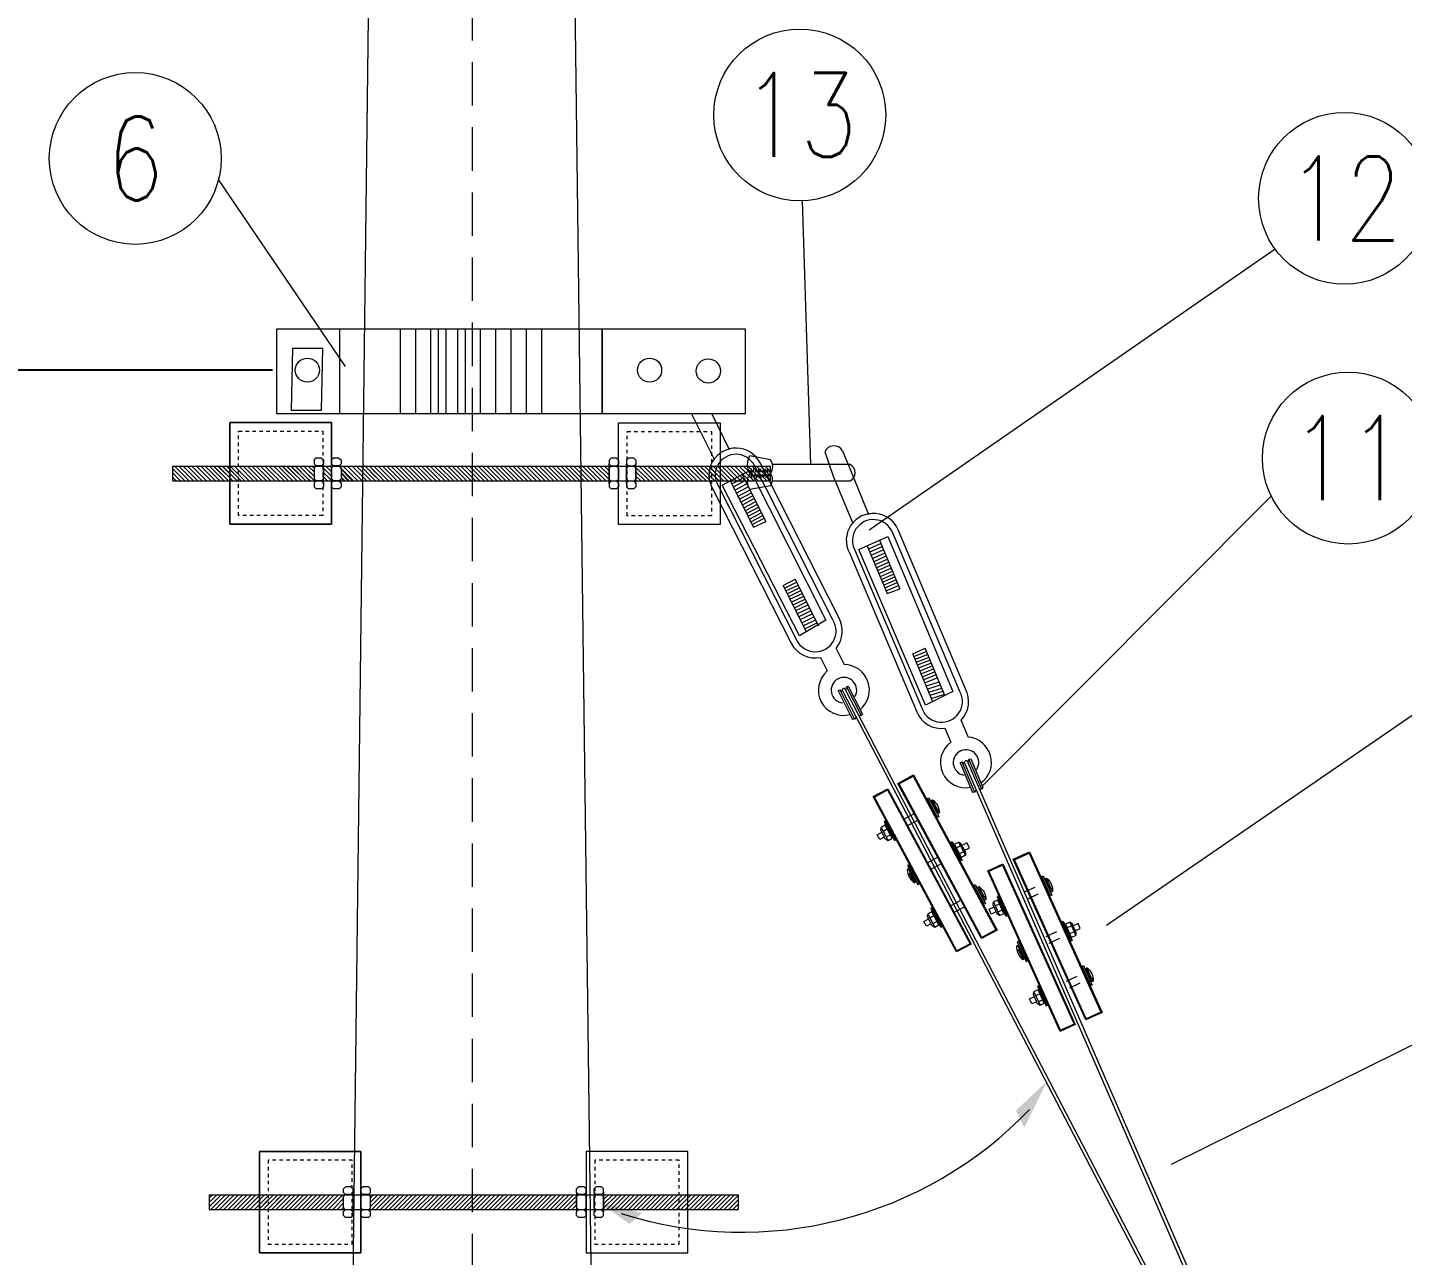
# Model space of a CAD drawing. Header units: millimetres. Extents: x 1804 to 3757, y 2643 to 7323.
# Drawn here: x 2062.48 to 2102.09, y 2876.83 to 2912.2 of the extents above; entities that cross this region are included whole.
import ezdxf
from ezdxf.enums import TextEntityAlignment as Align

# ---------------------------------------------------------------- set-up
doc = ezdxf.new("R2010")
doc.units = ezdxf.units.MM
doc.linetypes.add('DASHED', pattern=[0.75, 0.5, -0.25])
doc.linetypes.add('HIDDEN', pattern=[0.375, 0.25, -0.125])
doc.layers.add('DIBUJO', color=7, linetype='Continuous', lineweight=20)
doc.layers.add('TEXTO', color=7, linetype='Continuous')
doc.styles.add('ROMANS', font='romans.shx')
doc.styles.add('texto50', font='ARIALN.TTF', dxfattribs={"height": 0.06})
doc.dimstyles.new('ELECTRICO', dxfattribs={"dimtxt": 1.4, "dimasz": 2, "dimexe": 2, "dimexo": 1, "dimgap": 1, "dimtad": 0, "dimtih": 1, "dimtoh": 1, "dimdsep": 46, "dimtxsty": 'ROMANS', "dimblk1": 'OBLIQUE', "dimblk2": 'OBLIQUE', "dimsah": 1, "dimcen": 0.09, "dimdle": 0.5, "dimclrd": 7, "dimclrt": 7, "dimadec": 0, "dimazin": 0, "dimtfac": 0.1125, "dimtofl": 0, "dimtmove": 2, "dimatfit": 2, "dimfxl": 1, "dimtolj": 1, "dimlwd": -1, "dimarcsym": 0})

# ---------------------------------------------------------------- blocks, each defined once
blk = doc.blocks.new('_Oblique')
at = {"color": 0, "lineweight": -2}
blk.add_line((-0.5, -0.5), (0.5, 0.5), dxfattribs=at)
blk = doc.blocks.new('*D371')
at = {"layer": 'Defpoints', "color": 0, "transparency": 16777216}
for p in [(2070.544, 2902.334), (2054.074, 2839.082), (2070.944, 2839.082)]:
    blk.add_point(p, dxfattribs=at)
at = {"layer": 'TEXTO', "color": 7, "transparency": 16777216}
for p, q in [((2054.074, 2902.834), (2054.074, 2872.525)), ((2054.074, 2838.582), (2054.074, 2868.891))]:
    blk.add_line(p, q, dxfattribs=at)
at = {"layer": 'TEXTO', "color": 0, "lineweight": -2, "transparency": 16777216}
for p, q in [((2069.544, 2902.334), (2052.074, 2902.334)), ((2069.944, 2839.082), (2052.074, 2839.082))]:
    blk.add_line(p, q, dxfattribs=at)
at = {"layer": 'TEXTO', "color": 7, "transparency": 16777216, "xscale": 2, "yscale": 2, "zscale": 2}
for p, rotation in [((2054.074, 2902.334), 90), ((2054.074, 2839.082), 270)]:
    blk.add_blockref('_Oblique', p, dxfattribs=dict(at, rotation=rotation))
at = {"layer": 'TEXTO', "color": 7, "lineweight": 15, "transparency": 16777216, "insert": (2054.074, 2870.708), "char_height": 0.06, "attachment_point": 5, "style": 'texto50'}
blk.add_mtext('\\A1;{\\H26.667x;2.50 m}', dxfattribs=at)
blk = doc.blocks.new('*D366')
at = {"layer": 'Defpoints', "color": 0, "transparency": 16777216}
for p in [(2072.434, 2923.571), (2054.074, 2902.334), (2070.544, 2902.334)]:
    blk.add_point(p, dxfattribs=at)
at = {"layer": 'TEXTO', "color": 7, "transparency": 16777216}
for p, q in [((2054.074, 2924.071), (2054.074, 2914.769)), ((2054.074, 2901.834), (2054.074, 2911.136))]:
    blk.add_line(p, q, dxfattribs=at)
at = {"layer": 'TEXTO', "color": 0, "lineweight": -2, "transparency": 16777216}
for p, q in [((2071.434, 2923.571), (2052.074, 2923.571)), ((2069.544, 2902.334), (2052.074, 2902.334))]:
    blk.add_line(p, q, dxfattribs=at)
at = {"layer": 'TEXTO', "color": 7, "transparency": 16777216, "xscale": 2, "yscale": 2, "zscale": 2}
for p, rotation in [((2054.074, 2923.571), 90), ((2054.074, 2902.334), 270)]:
    blk.add_blockref('_Oblique', p, dxfattribs=dict(at, rotation=rotation))
at = {"layer": 'TEXTO', "color": 7, "lineweight": 15, "transparency": 16777216, "insert": (2054.074, 2912.952), "char_height": 0.06, "attachment_point": 5, "style": 'texto50'}
blk.add_mtext('\\A1;{\\H26.667x;1.10 m}', dxfattribs=at)

msp = doc.modelspace()

# ---------------------------------------------------------------- linework, layer by layer
at = {"color": 7, "lineweight": 15}
for p, q in [((2081.612, 2901.078), (2082.256, 2899.789)), ((2082.195, 2901.078), (2082.698, 2900.05)), ((2085.448, 2899.979), (2085.695, 2899.282)), ((2085.961, 2900.014), (2086.277, 2899.241)), ((2082.726, 2899.146), (2083.398, 2897.815)), ((2082.769, 2899.056), (2083.11, 2899.236)), ((2082.819, 2898.972), (2083.16, 2899.152)), ((2083.067, 2899.332), (2083.752, 2897.976)), ((2085.695, 2899.282), (2086.248, 2897.95)), ((2086.277, 2899.241), (2086.707, 2898.18)), ((2082.856, 2898.88), (2083.197, 2899.06)), ((2082.899, 2898.791), (2083.241, 2898.972)), ((2082.936, 2898.699), (2083.277, 2898.879)), ((2082.992, 2898.62), (2083.334, 2898.8)), ((2083.031, 2898.532), (2083.372, 2898.713)), ((2083.076, 2898.455), (2083.417, 2898.635)), ((2083.121, 2898.372), (2083.462, 2898.552)), ((2083.165, 2898.289), (2083.507, 2898.469)), ((2083.198, 2898.204), (2083.539, 2898.384)), ((2083.243, 2898.126), (2083.585, 2898.306)), ((2083.277, 2898.046), (2083.618, 2898.226)), ((2083.323, 2897.968), (2083.664, 2898.148)), ((2083.362, 2897.887), (2083.704, 2898.067)), ((2083.398, 2897.815), (2083.752, 2897.976)), ((2086.671, 2897.277), (2087.249, 2895.902)), ((2086.708, 2897.184), (2087.061, 2897.34)), ((2086.752, 2897.097), (2087.105, 2897.253)), ((2086.782, 2897.002), (2087.135, 2897.158)), ((2087.024, 2897.438), (2087.613, 2896.037)), ((2086.819, 2896.911), (2087.173, 2897.067)), ((2086.85, 2896.816), (2087.203, 2896.972)), ((2086.9, 2896.733), (2087.254, 2896.889)), ((2086.932, 2896.643), (2087.286, 2896.799)), ((2086.972, 2896.563), (2087.325, 2896.719)), ((2084.253, 2896.129), (2084.593, 2896.318)), ((2085.276, 2894.96), (2084.593, 2896.318)), ((2087.011, 2896.477), (2087.364, 2896.633)), ((2087.05, 2896.391), (2087.403, 2896.547)), ((2087.076, 2896.304), (2087.429, 2896.459)), ((2087.116, 2896.223), (2087.469, 2896.379)), ((2087.144, 2896.14), (2087.497, 2896.296)), ((2084.923, 2894.796), (2084.253, 2896.129)), ((2084.29, 2896.057), (2084.637, 2896.225)), ((2084.332, 2895.977), (2084.68, 2896.144)), ((2084.367, 2895.894), (2084.715, 2896.062)), ((2084.411, 2895.819), (2084.759, 2895.987)), ((2084.447, 2895.736), (2084.794, 2895.904)), ((2087.184, 2896.06), (2087.538, 2896.216)), ((2087.218, 2895.976), (2087.571, 2896.132)), ((2087.249, 2895.902), (2087.613, 2896.037)), ((2084.496, 2895.659), (2084.844, 2895.827)), ((2084.536, 2895.574), (2084.884, 2895.741)), ((2084.576, 2895.489), (2084.924, 2895.656)), ((2084.611, 2895.407), (2084.959, 2895.574)), ((2084.659, 2895.324), (2085.007, 2895.491)), ((2084.689, 2895.231), (2085.037, 2895.399)), ((2084.741, 2895.147), (2085.089, 2895.314)), ((2084.787, 2895.06), (2085.134, 2895.227)), ((2084.839, 2894.975), (2085.187, 2895.142)), ((2084.877, 2894.885), (2085.225, 2895.052)), ((2085.766, 2894.336), (2086.01, 2893.852)), ((2087.984, 2894.162), (2088.337, 2894.325)), ((2088.905, 2892.965), (2088.337, 2894.325)), ((2085.325, 2894.057), (2085.522, 2893.669)), ((2088.56, 2892.784), (2087.985, 2894.16)), ((2088.014, 2894.088), (2088.374, 2894.229)), ((2088.051, 2894.005), (2088.41, 2894.146)), ((2088.079, 2893.919), (2088.439, 2894.06)), ((2088.118, 2893.842), (2088.478, 2893.982)), ((2088.147, 2893.756), (2088.506, 2893.897)), ((2088.191, 2893.676), (2088.55, 2893.817)), ((2088.224, 2893.588), (2088.584, 2893.729)), ((2088.258, 2893.5), (2088.617, 2893.641)), ((2088.287, 2893.415), (2088.646, 2893.556)), ((2085.88, 2893.123), (2086.305, 2892.283)), ((2086.078, 2893.211), (2086.497, 2892.382)), ((2086.136, 2893.217), (2086.535, 2892.426)), ((2088.328, 2893.329), (2088.687, 2893.47)), ((2088.377, 2893.245), (2088.745, 2893.36)), ((2088.416, 2893.154), (2088.785, 2893.269)), ((2088.448, 2893.061), (2088.817, 2893.176)), ((2085.844, 2893.076), (2086.25, 2892.271)), ((2088.488, 2892.969), (2088.856, 2893.085)), ((2088.512, 2892.874), (2088.881, 2892.99)), ((2088.909, 2892.019), (2089.078, 2891.617)), ((2089.368, 2892.266), (2089.578, 2891.766)), ((2089.358, 2891.004), (2089.709, 2890.169)), ((2089.398, 2891.048), (2089.763, 2890.18)), ((2089.404, 2891.061), (2089.404, 2891.06)), ((2089.422, 2891.069), (2089.423, 2891.068)), ((2089.601, 2891.122), (2089.961, 2890.266)), ((2089.654, 2891.136), (2090.001, 2890.312)), ((2088.6, 2889.851), (2088.549, 2889.958)), ((2088.6, 2889.851), (2088.568, 2889.834)), ((2088.689, 2889.686), (2088.6, 2889.851)), ((2088.657, 2889.669), (2088.689, 2889.686)), ((2088.689, 2889.686), (2088.75, 2889.582)), ((2087.974, 2887.679), (2087.885, 2887.844)), ((2088.006, 2887.697), (2087.974, 2887.679)), ((2087.974, 2887.679), (2088.026, 2887.571)), ((2091.883, 2887.595), (2091.839, 2887.704)), ((2091.883, 2887.595), (2091.849, 2887.58)), ((2091.96, 2887.424), (2091.883, 2887.595)), ((2089.942, 2887.355), (2089.891, 2887.461)), ((2089.942, 2887.355), (2089.91, 2887.337)), ((2090.031, 2887.19), (2089.942, 2887.355)), ((2089.999, 2887.172), (2090.031, 2887.19)), ((2090.031, 2887.19), (2090.092, 2887.086)), ((2091.927, 2887.409), (2091.96, 2887.424)), ((2091.96, 2887.424), (2092.014, 2887.316)), ((2091.106, 2885.472), (2091.029, 2885.643)), ((2091.14, 2885.487), (2091.106, 2885.472)), ((2091.106, 2885.472), (2091.151, 2885.36)), ((2093.048, 2885.011), (2093.003, 2885.12)), ((2093.048, 2885.011), (2093.014, 2884.996)), ((2093.125, 2884.84), (2093.048, 2885.011)), ((2093.091, 2884.825), (2093.125, 2884.84)), ((2093.125, 2884.84), (2093.179, 2884.732))]:
    msp.add_line(p, q, dxfattribs=at)
at = {"lineweight": 15, "ltscale": 0.5}
for p, q in [((2068.313, 2897.898), (2068.313, 2900.823)), ((2068.313, 2900.823), (2071.238, 2900.823)), ((2071.238, 2900.823), (2068.313, 2900.823)), ((2068.313, 2900.823), (2068.313, 2897.898)), ((2071.238, 2900.823), (2071.238, 2897.898)), ((2071.238, 2897.898), (2071.238, 2900.823)), ((2079.509, 2900.817), (2082.433, 2900.817)), ((2079.509, 2897.892), (2079.509, 2900.817)), ((2082.433, 2900.817), (2082.433, 2897.892)), ((2066.669, 2899.143), (2066.669, 2899.566)), ((2066.669, 2899.566), (2081.912, 2899.566)), ((2066.669, 2899.143), (2066.669, 2899.566)), ((2066.669, 2899.143), (2066.669, 2899.566)), ((2066.669, 2899.143), (2066.669, 2899.566)), ((2067.017, 2899.143), (2066.669, 2899.491)), ((2067.142, 2899.143), (2066.719, 2899.566)), ((2067.267, 2899.143), (2066.844, 2899.566)), ((2067.393, 2899.143), (2066.97, 2899.566)), ((2067.518, 2899.143), (2067.095, 2899.566)), ((2067.643, 2899.143), (2067.22, 2899.566)), ((2067.769, 2899.143), (2067.346, 2899.566)), ((2067.894, 2899.143), (2067.471, 2899.566)), ((2068.019, 2899.143), (2067.596, 2899.566)), ((2068.145, 2899.143), (2067.722, 2899.566)), ((2068.27, 2899.143), (2067.847, 2899.566)), ((2068.27, 2899.143), (2067.861, 2899.553)), ((2068.27, 2899.143), (2067.922, 2899.491)), ((2068.386, 2899.153), (2067.972, 2899.566)), ((2068.395, 2899.143), (2067.972, 2899.566)), ((2068.395, 2899.143), (2067.986, 2899.553)), ((2068.386, 2899.278), (2068.098, 2899.566)), ((2068.521, 2899.143), (2068.098, 2899.566)), ((2068.521, 2899.143), (2068.111, 2899.553)), ((2068.386, 2899.403), (2068.223, 2899.566)), ((2068.66, 2899.13), (2068.237, 2899.553)), ((2068.743, 2899.143), (2068.32, 2899.566)), ((2068.869, 2899.143), (2068.446, 2899.566)), ((2068.994, 2899.143), (2068.579, 2899.566)), ((2068.646, 2899.566), (2083.889, 2899.566)), ((2069.119, 2899.143), (2068.696, 2899.566)), ((2069.245, 2899.143), (2068.822, 2899.566)), ((2069.37, 2899.143), (2068.947, 2899.566)), ((2069.495, 2899.143), (2069.072, 2899.566)), ((2069.621, 2899.143), (2069.198, 2899.566)), ((2069.746, 2899.143), (2069.323, 2899.566)), ((2069.871, 2899.143), (2069.448, 2899.566)), ((2069.997, 2899.143), (2069.574, 2899.566)), ((2070.122, 2899.143), (2069.699, 2899.566)), ((2070.247, 2899.143), (2069.824, 2899.566)), ((2070.247, 2899.143), (2069.838, 2899.553)), ((2070.363, 2899.153), (2069.95, 2899.566)), ((2070.373, 2899.143), (2069.963, 2899.553)), ((2070.363, 2899.278), (2070.075, 2899.566)), ((2070.498, 2899.143), (2070.088, 2899.553)), ((2070.363, 2899.403), (2070.2, 2899.566)), ((2070.637, 2899.13), (2070.214, 2899.553)), ((2070.363, 2899.529), (2070.326, 2899.566)), ((2070.749, 2899.143), (2070.339, 2899.553)), ((2070.736, 2899.281), (2070.464, 2899.553)), ((2070.736, 2899.406), (2070.59, 2899.553)), ((2070.736, 2899.508), (2070.673, 2899.572)), ((2070.742, 2899.526), (2070.702, 2899.566)), ((2070.794, 2899.803), (2070.736, 2899.746)), ((2070.736, 2899.746), (2070.736, 2899.635)), ((2070.794, 2899.578), (2070.736, 2899.635)), ((2070.794, 2899.578), (2070.736, 2899.521)), ((2070.736, 2899.521), (2070.736, 2899.2)), ((2070.954, 2899.803), (2070.794, 2899.803)), ((2070.954, 2899.578), (2070.794, 2899.578)), ((2071.238, 2899.28), (2070.952, 2899.566)), ((2070.954, 2899.803), (2071.011, 2899.746)), ((2070.954, 2899.578), (2071.011, 2899.635)), ((2070.954, 2899.578), (2071.011, 2899.521)), ((2071.011, 2899.746), (2071.011, 2899.635)), ((2071.011, 2899.077), (2071.011, 2899.644)), ((2071.011, 2899.521), (2071.011, 2899.2)), ((2071.238, 2899.406), (2071.078, 2899.566)), ((2071.243, 2899.526), (2071.203, 2899.566)), ((2071.295, 2899.803), (2071.238, 2899.746)), ((2071.238, 2899.746), (2071.238, 2899.635)), ((2071.238, 2899.077), (2071.238, 2899.644)), ((2071.295, 2899.578), (2071.238, 2899.635)), ((2071.295, 2899.578), (2071.238, 2899.521)), ((2071.238, 2899.521), (2071.238, 2899.2)), ((2071.455, 2899.803), (2071.295, 2899.803)), ((2071.455, 2899.578), (2071.295, 2899.578)), ((2071.877, 2899.143), (2071.454, 2899.566)), ((2071.455, 2899.803), (2071.513, 2899.746)), ((2071.455, 2899.578), (2071.513, 2899.635)), ((2071.455, 2899.578), (2071.513, 2899.521)), ((2071.513, 2899.746), (2071.513, 2899.635)), ((2071.513, 2899.521), (2071.513, 2899.2)), ((2071.848, 2899.149), (2071.513, 2899.484)), ((2072.002, 2899.143), (2071.579, 2899.566)), ((2072.127, 2899.143), (2071.704, 2899.566)), ((2072.253, 2899.143), (2071.83, 2899.566)), ((2072.253, 2899.143), (2071.83, 2899.566)), ((2072.378, 2899.143), (2071.955, 2899.566)), ((2072.378, 2899.143), (2071.955, 2899.566)), ((2072.503, 2899.143), (2072.08, 2899.566)), ((2072.503, 2899.143), (2072.08, 2899.566)), ((2072.52, 2899.252), (2072.206, 2899.566)), ((2072.629, 2899.143), (2072.206, 2899.566)), ((2072.52, 2899.377), (2072.331, 2899.566)), ((2072.754, 2899.143), (2072.331, 2899.566)), ((2072.879, 2899.143), (2072.456, 2899.566)), ((2073.005, 2899.143), (2072.582, 2899.566)), ((2073.13, 2899.143), (2072.707, 2899.566)), ((2073.255, 2899.143), (2072.832, 2899.566)), ((2073.381, 2899.143), (2072.958, 2899.566)), ((2073.506, 2899.143), (2073.083, 2899.566)), ((2073.631, 2899.143), (2073.208, 2899.566)), ((2073.757, 2899.143), (2073.334, 2899.566)), ((2073.757, 2899.143), (2073.334, 2899.566)), ((2073.882, 2899.143), (2073.459, 2899.566)), ((2073.882, 2899.143), (2073.459, 2899.566)), ((2074.007, 2899.143), (2073.584, 2899.566)), ((2074.007, 2899.143), (2073.584, 2899.566)), ((2074.133, 2899.143), (2073.71, 2899.566)), ((2074.133, 2899.143), (2073.71, 2899.566)), ((2074.258, 2899.143), (2073.835, 2899.566)), ((2074.258, 2899.143), (2073.835, 2899.566)), ((2074.383, 2899.143), (2073.96, 2899.566)), ((2074.383, 2899.143), (2073.96, 2899.566)), ((2074.509, 2899.143), (2074.086, 2899.566)), ((2074.634, 2899.143), (2074.211, 2899.566)), ((2074.759, 2899.143), (2074.336, 2899.566)), ((2074.885, 2899.143), (2074.462, 2899.566)), ((2075.01, 2899.143), (2074.587, 2899.566)), ((2075.135, 2899.143), (2074.712, 2899.566)), ((2075.261, 2899.143), (2074.838, 2899.566)), ((2075.386, 2899.143), (2074.963, 2899.566)), ((2075.511, 2899.143), (2075.088, 2899.566)), ((2075.637, 2899.143), (2075.214, 2899.566)), ((2075.762, 2899.143), (2075.339, 2899.566)), ((2075.887, 2899.143), (2075.464, 2899.566)), ((2076.013, 2899.143), (2075.59, 2899.566)), ((2076.138, 2899.143), (2075.715, 2899.566)), ((2076.263, 2899.143), (2075.84, 2899.566)), ((2076.389, 2899.143), (2075.966, 2899.566)), ((2076.514, 2899.143), (2076.091, 2899.566)), ((2076.639, 2899.143), (2076.216, 2899.566)), ((2076.765, 2899.143), (2076.342, 2899.566)), ((2076.89, 2899.143), (2076.467, 2899.566)), ((2077.015, 2899.143), (2076.592, 2899.566)), ((2077.141, 2899.143), (2076.718, 2899.566)), ((2077.266, 2899.143), (2076.843, 2899.566)), ((2077.391, 2899.143), (2076.968, 2899.566)), ((2077.517, 2899.143), (2077.094, 2899.566)), ((2077.642, 2899.143), (2077.219, 2899.566)), ((2077.767, 2899.143), (2077.344, 2899.566)), ((2077.893, 2899.143), (2077.47, 2899.566)), ((2078.018, 2899.143), (2077.595, 2899.566)), ((2078.143, 2899.143), (2077.72, 2899.566)), ((2078.269, 2899.143), (2077.846, 2899.566)), ((2078.394, 2899.143), (2077.971, 2899.566)), ((2078.519, 2899.143), (2078.096, 2899.566)), ((2078.645, 2899.143), (2078.222, 2899.566)), ((2078.77, 2899.143), (2078.347, 2899.566)), ((2078.895, 2899.143), (2078.472, 2899.566)), ((2079.021, 2899.143), (2078.598, 2899.566)), ((2079.146, 2899.143), (2078.723, 2899.566)), ((2079.234, 2899.18), (2078.848, 2899.566)), ((2079.234, 2899.305), (2078.974, 2899.566)), ((2079.234, 2899.431), (2079.099, 2899.566)), ((2079.234, 2899.556), (2079.224, 2899.566)), ((2079.291, 2899.797), (2079.234, 2899.74)), ((2079.234, 2899.74), (2079.234, 2899.629)), ((2079.234, 2899.071), (2079.234, 2899.638)), ((2079.291, 2899.572), (2079.234, 2899.629)), ((2079.291, 2899.572), (2079.234, 2899.515)), ((2079.234, 2899.515), (2079.234, 2899.194)), ((2079.452, 2899.797), (2079.291, 2899.797)), ((2079.452, 2899.572), (2079.291, 2899.572)), ((2079.452, 2899.797), (2079.509, 2899.74)), ((2079.452, 2899.572), (2079.509, 2899.629)), ((2079.452, 2899.572), (2079.509, 2899.515)), ((2079.509, 2899.74), (2079.509, 2899.629)), ((2079.509, 2899.515), (2079.509, 2899.194)), ((2079.793, 2899.797), (2079.736, 2899.74)), ((2079.736, 2899.74), (2079.736, 2899.629)), ((2079.736, 2899.071), (2079.736, 2899.638)), ((2079.793, 2899.572), (2079.736, 2899.629)), ((2079.793, 2899.572), (2079.736, 2899.515)), ((2079.736, 2899.515), (2079.736, 2899.194)), ((2079.953, 2899.797), (2079.793, 2899.797)), ((2079.953, 2899.572), (2079.793, 2899.572)), ((2079.953, 2899.797), (2080.01, 2899.74)), ((2079.953, 2899.572), (2080.01, 2899.629)), ((2079.953, 2899.572), (2080.01, 2899.515)), ((2080.01, 2899.74), (2080.01, 2899.629)), ((2080.01, 2899.071), (2080.01, 2899.638)), ((2080.399, 2899.143), (2080.01, 2899.532)), ((2080.01, 2899.515), (2080.01, 2899.194)), ((2080.525, 2899.143), (2080.102, 2899.566)), ((2080.65, 2899.143), (2080.227, 2899.566)), ((2080.775, 2899.143), (2080.352, 2899.566)), ((2080.901, 2899.143), (2080.478, 2899.566)), ((2081.026, 2899.143), (2080.603, 2899.566)), ((2081.151, 2899.143), (2080.728, 2899.566)), ((2081.277, 2899.143), (2080.854, 2899.566)), ((2081.402, 2899.143), (2080.979, 2899.566)), ((2081.527, 2899.143), (2081.104, 2899.566)), ((2081.653, 2899.143), (2081.23, 2899.566)), ((2081.778, 2899.143), (2081.355, 2899.566)), ((2081.903, 2899.143), (2081.48, 2899.566)), ((2081.941, 2899.231), (2081.606, 2899.566)), ((2082.029, 2899.143), (2081.606, 2899.566)), ((2081.941, 2899.356), (2081.731, 2899.566)), ((2082.154, 2899.143), (2081.731, 2899.566)), ((2081.941, 2899.482), (2081.856, 2899.566)), ((2082.279, 2899.143), (2081.856, 2899.566)), ((2082.279, 2899.143), (2081.856, 2899.566)), ((2082.405, 2899.143), (2081.982, 2899.566)), ((2082.53, 2899.143), (2082.107, 2899.566)), ((2082.53, 2899.143), (2082.167, 2899.505)), ((2082.655, 2899.143), (2082.232, 2899.566)), ((2082.781, 2899.143), (2082.358, 2899.566)), ((2082.906, 2899.143), (2082.483, 2899.566)), ((2083.031, 2899.143), (2082.608, 2899.566)), ((2083.157, 2899.143), (2082.734, 2899.566)), ((2083.282, 2899.143), (2082.859, 2899.566)), ((2083.407, 2899.143), (2082.984, 2899.566)), ((2083.533, 2899.143), (2083.11, 2899.566)), ((2083.658, 2899.143), (2083.235, 2899.566)), ((2083.783, 2899.143), (2083.36, 2899.566)), ((2083.889, 2899.162), (2083.486, 2899.566)), ((2083.889, 2899.288), (2083.611, 2899.566)), ((2083.889, 2899.413), (2083.736, 2899.566)), ((2083.889, 2899.538), (2083.862, 2899.566)), ((2083.889, 2899.143), (2083.889, 2899.566)), ((2083.889, 2899.143), (2083.889, 2899.566)), ((2083.889, 2899.143), (2083.889, 2899.566)), ((2066.891, 2899.143), (2066.669, 2899.366)), ((2066.766, 2899.143), (2066.669, 2899.24)), ((2066.669, 2899.143), (2081.912, 2899.143)), ((2068.869, 2899.143), (2068.646, 2899.366)), ((2068.743, 2899.143), (2068.646, 2899.24)), ((2068.646, 2899.143), (2083.889, 2899.143)), ((2070.736, 2899.281), (2070.59, 2899.427)), ((2070.749, 2899.143), (2070.59, 2899.302)), ((2070.623, 2899.143), (2070.59, 2899.177)), ((2070.794, 2899.143), (2070.736, 2899.2)), ((2070.794, 2899.143), (2070.736, 2899.086)), ((2070.736, 2899.086), (2070.736, 2898.975)), ((2070.954, 2899.143), (2070.794, 2899.143)), ((2070.887, 2899.13), (2070.874, 2899.143)), ((2070.954, 2899.143), (2071.011, 2899.2)), ((2070.954, 2899.143), (2071.011, 2899.086)), ((2070.999, 2899.143), (2070.977, 2899.166)), ((2071.25, 2899.143), (2071.011, 2899.382)), ((2071.125, 2899.143), (2071.011, 2899.257)), ((2071.011, 2899.086), (2071.011, 2898.975)), ((2071.295, 2899.143), (2071.238, 2899.2)), ((2071.295, 2899.143), (2071.238, 2899.086)), ((2071.238, 2899.086), (2071.238, 2898.975)), ((2071.455, 2899.143), (2071.295, 2899.143)), ((2071.455, 2899.143), (2071.513, 2899.2)), ((2071.455, 2899.143), (2071.513, 2899.086)), ((2071.472, 2899.149), (2071.467, 2899.154)), ((2071.501, 2899.143), (2071.478, 2899.166)), ((2071.751, 2899.143), (2071.513, 2899.382)), ((2071.722, 2899.149), (2071.513, 2899.359)), ((2071.626, 2899.143), (2071.513, 2899.256)), ((2071.597, 2899.149), (2071.513, 2899.233)), ((2071.513, 2899.086), (2071.513, 2898.975)), ((2079.291, 2899.137), (2079.234, 2899.194)), ((2079.291, 2899.137), (2079.234, 2899.08)), ((2079.234, 2899.08), (2079.234, 2898.969)), ((2079.452, 2899.137), (2079.291, 2899.137)), ((2079.452, 2899.137), (2079.509, 2899.194)), ((2079.452, 2899.137), (2079.509, 2899.08)), ((2079.509, 2899.08), (2079.509, 2898.969)), ((2079.793, 2899.137), (2079.736, 2899.194)), ((2079.793, 2899.137), (2079.736, 2899.08)), ((2079.736, 2899.08), (2079.736, 2898.969)), ((2079.953, 2899.137), (2079.793, 2899.137)), ((2079.953, 2899.137), (2080.01, 2899.194)), ((2079.953, 2899.137), (2080.01, 2899.08)), ((2080.274, 2899.143), (2080.01, 2899.407)), ((2080.149, 2899.143), (2080.01, 2899.281)), ((2080.023, 2899.143), (2080.01, 2899.156)), ((2080.01, 2899.08), (2080.01, 2898.969)), ((2082.405, 2899.143), (2082.167, 2899.38)), ((2082.279, 2899.143), (2082.167, 2899.255)), ((2070.794, 2898.918), (2070.736, 2898.975)), ((2070.954, 2898.918), (2070.794, 2898.918)), ((2070.954, 2898.918), (2071.011, 2898.975)), ((2071.295, 2898.918), (2071.238, 2898.975)), ((2071.455, 2898.918), (2071.295, 2898.918)), ((2071.455, 2898.918), (2071.513, 2898.975)), ((2079.291, 2898.912), (2079.234, 2898.969)), ((2079.452, 2898.912), (2079.291, 2898.912)), ((2079.452, 2898.912), (2079.509, 2898.969)), ((2079.793, 2898.912), (2079.736, 2898.969)), ((2079.953, 2898.912), (2079.793, 2898.912)), ((2079.953, 2898.912), (2080.01, 2898.969)), ((2071.238, 2897.898), (2068.313, 2897.898)), ((2068.313, 2897.898), (2071.238, 2897.898)), ((2082.433, 2897.892), (2079.509, 2897.892)), ((2072.089, 2879.833), (2069.164, 2879.833)), ((2069.164, 2879.833), (2069.164, 2876.908)), ((2069.164, 2876.908), (2069.164, 2879.833)), ((2069.164, 2879.833), (2072.089, 2879.833)), ((2072.089, 2876.908), (2072.089, 2879.833)), ((2072.089, 2879.833), (2072.089, 2876.908)), ((2081.5, 2879.833), (2078.576, 2879.833)), ((2078.576, 2879.833), (2078.576, 2876.908)), ((2081.5, 2876.908), (2081.5, 2879.833)), ((2067.713, 2878.582), (2067.713, 2878.159)), ((2067.713, 2878.582), (2082.956, 2878.582)), ((2067.713, 2878.582), (2067.713, 2878.159)), ((2067.713, 2878.582), (2067.713, 2878.159)), ((2067.713, 2878.582), (2067.713, 2878.159)), ((2067.81, 2878.582), (2067.713, 2878.485)), ((2067.936, 2878.582), (2067.713, 2878.359)), ((2068.061, 2878.582), (2067.713, 2878.234)), ((2068.186, 2878.582), (2067.763, 2878.159)), ((2068.312, 2878.582), (2067.889, 2878.159)), ((2068.437, 2878.582), (2068.014, 2878.159)), ((2068.562, 2878.582), (2068.139, 2878.159)), ((2068.688, 2878.582), (2068.265, 2878.159)), ((2068.813, 2878.582), (2068.39, 2878.159)), ((2068.938, 2878.582), (2068.515, 2878.159)), ((2069.064, 2878.582), (2068.641, 2878.159)), ((2069.189, 2878.582), (2068.766, 2878.159)), ((2069.314, 2878.582), (2068.891, 2878.159)), ((2069.43, 2878.572), (2069.017, 2878.159)), ((2069.565, 2878.582), (2069.281, 2878.298)), ((2069.816, 2878.582), (2069.393, 2878.159)), ((2069.69, 2878.582), (2069.43, 2878.321)), ((2069.941, 2878.582), (2069.518, 2878.159)), ((2070.066, 2878.582), (2069.643, 2878.159)), ((2069.816, 2878.582), (2069.657, 2878.423)), ((2069.941, 2878.582), (2069.657, 2878.298)), ((2070.066, 2878.582), (2069.657, 2878.172)), ((2070.192, 2878.582), (2069.769, 2878.159)), ((2070.317, 2878.582), (2069.894, 2878.159)), ((2070.442, 2878.582), (2070.019, 2878.159)), ((2070.568, 2878.582), (2070.145, 2878.159)), ((2070.693, 2878.582), (2070.27, 2878.159)), ((2070.818, 2878.582), (2070.395, 2878.159)), ((2070.944, 2878.582), (2070.521, 2878.159)), ((2071.069, 2878.582), (2070.646, 2878.159)), ((2071.194, 2878.582), (2070.771, 2878.159)), ((2071.32, 2878.582), (2070.897, 2878.159)), ((2071.445, 2878.582), (2071.022, 2878.159)), ((2071.57, 2878.582), (2071.147, 2878.159)), ((2071.587, 2878.473), (2071.273, 2878.159)), ((2071.644, 2878.813), (2071.587, 2878.755)), ((2071.587, 2878.645), (2071.587, 2878.755)), ((2071.644, 2878.588), (2071.587, 2878.645)), ((2071.644, 2878.588), (2071.587, 2878.531)), ((2071.587, 2878.21), (2071.587, 2878.531)), ((2071.804, 2878.813), (2071.644, 2878.813)), ((2071.804, 2878.588), (2071.644, 2878.588)), ((2071.804, 2878.813), (2071.862, 2878.755)), ((2071.804, 2878.588), (2071.862, 2878.645)), ((2071.804, 2878.588), (2071.862, 2878.531)), ((2071.862, 2878.645), (2071.862, 2878.755)), ((2071.862, 2878.654), (2071.862, 2878.087)), ((2071.862, 2878.21), (2071.862, 2878.531)), ((2072.146, 2878.813), (2072.089, 2878.755)), ((2072.089, 2878.645), (2072.089, 2878.755)), ((2072.089, 2878.654), (2072.089, 2878.087)), ((2072.146, 2878.588), (2072.089, 2878.645)), ((2072.146, 2878.588), (2072.089, 2878.531)), ((2072.089, 2878.21), (2072.089, 2878.531)), ((2072.306, 2878.813), (2072.146, 2878.813)), ((2072.306, 2878.588), (2072.146, 2878.588)), ((2072.306, 2878.813), (2072.363, 2878.755)), ((2072.306, 2878.588), (2072.363, 2878.645)), ((2072.306, 2878.588), (2072.363, 2878.531)), ((2072.322, 2878.582), (2072.317, 2878.577)), ((2072.363, 2878.645), (2072.363, 2878.755)), ((2072.448, 2878.582), (2072.363, 2878.497)), ((2072.573, 2878.582), (2072.363, 2878.372)), ((2072.698, 2878.582), (2072.363, 2878.247)), ((2072.363, 2878.21), (2072.363, 2878.531)), ((2072.824, 2878.582), (2072.401, 2878.159)), ((2072.949, 2878.582), (2072.526, 2878.159)), ((2073.074, 2878.582), (2072.651, 2878.159)), ((2073.2, 2878.582), (2072.777, 2878.159)), ((2073.325, 2878.582), (2072.902, 2878.159)), ((2073.45, 2878.582), (2073.027, 2878.159)), ((2073.576, 2878.582), (2073.153, 2878.159)), ((2073.701, 2878.582), (2073.278, 2878.159)), ((2073.826, 2878.582), (2073.403, 2878.159)), ((2073.952, 2878.582), (2073.529, 2878.159)), ((2074.077, 2878.582), (2073.654, 2878.159)), ((2074.202, 2878.582), (2073.779, 2878.159)), ((2074.328, 2878.582), (2073.905, 2878.159)), ((2074.453, 2878.582), (2074.03, 2878.159)), ((2074.578, 2878.582), (2074.155, 2878.159)), ((2074.704, 2878.582), (2074.281, 2878.159)), ((2074.829, 2878.582), (2074.406, 2878.159)), ((2074.954, 2878.582), (2074.531, 2878.159)), ((2075.08, 2878.582), (2074.657, 2878.159)), ((2075.205, 2878.582), (2074.782, 2878.159)), ((2075.33, 2878.582), (2074.907, 2878.159)), ((2075.456, 2878.582), (2075.033, 2878.159)), ((2075.581, 2878.582), (2075.158, 2878.159)), ((2075.706, 2878.582), (2075.283, 2878.159)), ((2075.832, 2878.582), (2075.409, 2878.159)), ((2075.957, 2878.582), (2075.534, 2878.159)), ((2076.082, 2878.582), (2075.659, 2878.159)), ((2076.208, 2878.582), (2075.785, 2878.159)), ((2076.333, 2878.582), (2075.91, 2878.159)), ((2076.458, 2878.582), (2076.035, 2878.159)), ((2076.584, 2878.582), (2076.161, 2878.159)), ((2076.709, 2878.582), (2076.286, 2878.159)), ((2076.834, 2878.582), (2076.411, 2878.159)), ((2076.96, 2878.582), (2076.537, 2878.159)), ((2077.085, 2878.582), (2076.662, 2878.159)), ((2077.21, 2878.582), (2076.787, 2878.159)), ((2077.336, 2878.582), (2076.913, 2878.159)), ((2077.461, 2878.582), (2077.038, 2878.159)), ((2077.586, 2878.582), (2077.163, 2878.159)), ((2077.712, 2878.582), (2077.289, 2878.159)), ((2077.837, 2878.582), (2077.414, 2878.159)), ((2077.962, 2878.582), (2077.539, 2878.159)), ((2078.088, 2878.582), (2077.665, 2878.159)), ((2078.213, 2878.582), (2077.79, 2878.159)), ((2078.301, 2878.545), (2077.915, 2878.159)), ((2078.358, 2878.813), (2078.301, 2878.755)), ((2078.301, 2878.645), (2078.301, 2878.755)), ((2078.301, 2878.654), (2078.301, 2878.087)), ((2078.358, 2878.588), (2078.301, 2878.645)), ((2078.358, 2878.588), (2078.301, 2878.531)), ((2078.301, 2878.21), (2078.301, 2878.531)), ((2078.519, 2878.813), (2078.358, 2878.813)), ((2078.519, 2878.588), (2078.358, 2878.588)), ((2078.519, 2878.813), (2078.576, 2878.755)), ((2078.519, 2878.588), (2078.576, 2878.645)), ((2078.519, 2878.588), (2078.576, 2878.531)), ((2078.576, 2878.645), (2078.576, 2878.755)), ((2078.576, 2878.21), (2078.576, 2878.531)), ((2078.86, 2878.813), (2078.803, 2878.755)), ((2078.803, 2878.645), (2078.803, 2878.755)), ((2078.803, 2878.654), (2078.803, 2878.087)), ((2078.86, 2878.588), (2078.803, 2878.645)), ((2078.86, 2878.588), (2078.803, 2878.531)), ((2078.803, 2878.21), (2078.803, 2878.531)), ((2079.02, 2878.813), (2078.86, 2878.813)), ((2079.02, 2878.588), (2078.86, 2878.588)), ((2079.02, 2878.813), (2079.077, 2878.755)), ((2079.02, 2878.588), (2079.077, 2878.645)), ((2079.02, 2878.588), (2079.077, 2878.531)), ((2079.077, 2878.645), (2079.077, 2878.755)), ((2079.077, 2878.654), (2079.077, 2878.087)), ((2079.09, 2878.582), (2079.077, 2878.569)), ((2079.216, 2878.582), (2079.077, 2878.444)), ((2079.341, 2878.582), (2079.077, 2878.318)), ((2079.466, 2878.582), (2079.077, 2878.193)), ((2079.077, 2878.21), (2079.077, 2878.531)), ((2079.592, 2878.582), (2079.169, 2878.159)), ((2079.717, 2878.582), (2079.294, 2878.159)), ((2079.842, 2878.582), (2079.419, 2878.159)), ((2079.968, 2878.582), (2079.545, 2878.159)), ((2080.093, 2878.582), (2079.67, 2878.159)), ((2080.218, 2878.582), (2079.795, 2878.159)), ((2080.344, 2878.582), (2079.921, 2878.159)), ((2080.469, 2878.582), (2080.046, 2878.159)), ((2080.594, 2878.582), (2080.171, 2878.159)), ((2080.72, 2878.582), (2080.297, 2878.159)), ((2080.845, 2878.582), (2080.422, 2878.159)), ((2080.97, 2878.582), (2080.547, 2878.159)), ((2081.096, 2878.582), (2080.673, 2878.159)), ((2081.008, 2878.494), (2080.673, 2878.159)), ((2081.221, 2878.582), (2080.798, 2878.159)), ((2081.346, 2878.582), (2080.923, 2878.159)), ((2081.346, 2878.582), (2080.923, 2878.159)), ((2081.472, 2878.582), (2081.049, 2878.159)), ((2081.597, 2878.582), (2081.174, 2878.159)), ((2081.722, 2878.582), (2081.299, 2878.159)), ((2081.848, 2878.582), (2081.425, 2878.159)), ((2081.973, 2878.582), (2081.55, 2878.159)), ((2082.098, 2878.582), (2081.675, 2878.159)), ((2082.224, 2878.582), (2081.801, 2878.159)), ((2082.349, 2878.582), (2081.926, 2878.159)), ((2082.474, 2878.582), (2082.051, 2878.159)), ((2082.6, 2878.582), (2082.177, 2878.159)), ((2082.725, 2878.582), (2082.302, 2878.159)), ((2082.85, 2878.582), (2082.427, 2878.159)), ((2082.956, 2878.563), (2082.553, 2878.159)), ((2082.956, 2878.582), (2082.956, 2878.159)), ((2082.956, 2878.582), (2082.956, 2878.159)), ((2082.956, 2878.582), (2082.956, 2878.159)), ((2067.713, 2878.159), (2082.956, 2878.159)), ((2069.43, 2878.447), (2069.142, 2878.159)), ((2069.43, 2878.321), (2069.267, 2878.159)), ((2069.43, 2878.196), (2069.393, 2878.159)), ((2071.587, 2878.348), (2071.398, 2878.159)), ((2071.587, 2878.222), (2071.523, 2878.159)), ((2071.644, 2878.153), (2071.587, 2878.21)), ((2071.644, 2878.153), (2071.587, 2878.096)), ((2071.587, 2877.985), (2071.587, 2878.096)), ((2071.804, 2878.153), (2071.644, 2878.153)), ((2071.804, 2878.153), (2071.862, 2878.21)), ((2071.804, 2878.153), (2071.862, 2878.096)), ((2071.862, 2877.985), (2071.862, 2878.096)), ((2072.146, 2878.153), (2072.089, 2878.21)), ((2072.146, 2878.153), (2072.089, 2878.096)), ((2072.089, 2877.985), (2072.089, 2878.096)), ((2072.306, 2878.153), (2072.146, 2878.153)), ((2072.306, 2878.153), (2072.363, 2878.21)), ((2072.306, 2878.153), (2072.363, 2878.096)), ((2072.363, 2877.985), (2072.363, 2878.096)), ((2078.301, 2878.419), (2078.041, 2878.159)), ((2078.301, 2878.294), (2078.166, 2878.159)), ((2078.301, 2878.169), (2078.291, 2878.159)), ((2078.358, 2878.153), (2078.301, 2878.21)), ((2078.358, 2878.153), (2078.301, 2878.096)), ((2078.301, 2877.985), (2078.301, 2878.096)), ((2078.519, 2878.153), (2078.358, 2878.153)), ((2078.519, 2878.153), (2078.576, 2878.21)), ((2078.519, 2878.153), (2078.576, 2878.096)), ((2078.576, 2877.985), (2078.576, 2878.096)), ((2078.86, 2878.153), (2078.803, 2878.21)), ((2078.86, 2878.153), (2078.803, 2878.096)), ((2078.803, 2877.985), (2078.803, 2878.096)), ((2079.02, 2878.153), (2078.86, 2878.153)), ((2079.02, 2878.153), (2079.077, 2878.21)), ((2079.02, 2878.153), (2079.077, 2878.096)), ((2079.077, 2877.985), (2079.077, 2878.096)), ((2082.956, 2878.437), (2082.678, 2878.159)), ((2082.956, 2878.312), (2082.803, 2878.159)), ((2082.956, 2878.187), (2082.929, 2878.159)), ((2071.644, 2877.928), (2071.587, 2877.985)), ((2071.804, 2877.928), (2071.644, 2877.928)), ((2071.804, 2877.928), (2071.862, 2877.985)), ((2072.146, 2877.928), (2072.089, 2877.985)), ((2072.306, 2877.928), (2072.146, 2877.928)), ((2072.306, 2877.928), (2072.363, 2877.985)), ((2078.358, 2877.928), (2078.301, 2877.985)), ((2078.519, 2877.928), (2078.358, 2877.928)), ((2078.519, 2877.928), (2078.576, 2877.985)), ((2078.86, 2877.928), (2078.803, 2877.985)), ((2079.02, 2877.928), (2078.86, 2877.928)), ((2079.02, 2877.928), (2079.077, 2877.985)), ((2069.164, 2876.908), (2072.089, 2876.908)), ((2072.089, 2876.908), (2069.164, 2876.908)), ((2078.576, 2876.908), (2081.5, 2876.908))]:
    msp.add_line(p, q, dxfattribs=at)
at = {"linetype": 'DASHED', "lineweight": 15, "ltscale": 0.05}
for p, q in [((2068.563, 2898.148), (2068.563, 2900.573)), ((2068.563, 2900.573), (2070.988, 2900.573)), ((2070.988, 2900.573), (2070.988, 2898.148)), ((2079.758, 2898.142), (2079.758, 2900.567)), ((2079.758, 2900.567), (2082.184, 2900.567)), ((2082.184, 2900.567), (2082.184, 2898.142)), ((2070.988, 2898.148), (2068.563, 2898.148)), ((2082.184, 2898.142), (2079.758, 2898.142)), ((2071.839, 2879.583), (2069.414, 2879.583)), ((2069.414, 2879.583), (2069.414, 2877.158)), ((2071.839, 2877.158), (2071.839, 2879.583)), ((2081.251, 2879.583), (2078.825, 2879.583)), ((2078.825, 2879.583), (2078.825, 2877.158)), ((2081.251, 2877.158), (2081.251, 2879.583)), ((2069.414, 2877.158), (2071.839, 2877.158)), ((2078.825, 2877.158), (2081.251, 2877.158))]:
    msp.add_line(p, q, dxfattribs=at)
at = {"lineweight": 15, "ltscale": 0.8}
for p, q in [((2086.179, 2899.615), (2083.923, 2899.615)), ((2083.948, 2899.144), (2086.179, 2899.144))]:
    msp.add_line(p, q, dxfattribs=at)
at = {"color": 1, "linetype": 'HIDDEN', "lineweight": 15, "ltscale": 5}
msp.add_lwpolyline([(2075.294, 2929.953), (2075.294, 2750.633)], dxfattribs=at)
at = {"lineweight": 15}
for points in [[(2069.666, 2903.521), (2079.035, 2903.525), (2079.035, 2901.079), (2069.666, 2901.075)], [(2069.666, 2903.521), (2071.465, 2903.521), (2071.465, 2901.075), (2069.666, 2901.075)], [(2079.035, 2903.524), (2083.158, 2903.521), (2083.158, 2901.077), (2079.035, 2901.08)]]:
    msp.add_lwpolyline(points, close=True, dxfattribs=at)
for points in [[(2073.216, 2903.521), (2073.216, 2901.075)], [(2073.656, 2903.521), (2073.656, 2901.075)], [(2074.096, 2903.521), (2074.096, 2901.075)], [(2074.316, 2903.521), (2074.316, 2901.075)], [(2074.536, 2903.521), (2074.536, 2901.075)], [(2074.866, 2903.521), (2074.866, 2901.075)], [(2075.086, 2903.521), (2075.086, 2901.075)], [(2075.526, 2903.521), (2075.526, 2901.075)], [(2075.966, 2903.521), (2075.966, 2901.075)], [(2075.966, 2903.521), (2075.966, 2901.075)], [(2076.406, 2903.521), (2076.406, 2901.075)], [(2076.846, 2903.521), (2076.846, 2901.075)], [(2076.846, 2903.521), (2076.846, 2901.075)], [(2077.286, 2903.521), (2077.286, 2901.075)], [(2086.353, 2892.338), (2086.305, 2892.283), (2086.25, 2892.271)], [(2086.535, 2892.426), (2086.497, 2892.382), (2086.441, 2892.37)], [(2089.812, 2890.237), (2089.763, 2890.18), (2089.709, 2890.169)], [(2090.001, 2890.312), (2089.961, 2890.266), (2089.906, 2890.254)]]:
    msp.add_lwpolyline(points, dxfattribs=at)
at = {"color": 30, "lineweight": 15}
msp.add_lwpolyline([(2070.115, 2902.956), (2070.08, 2901.186), (2070.952, 2901.186), (2070.987, 2902.956)], close=True, dxfattribs=at)
at = {"color": 7, "lineweight": 15}
for points in [[(2085.773, 2894.321, 0.323197), (2085.841, 2895.229), (2083.584, 2899.664, 1.041232), (2082.228, 2898.903), (2084.484, 2894.468, 0.334536), (2085.325, 2894.057, 0.334536)], [(2089.375, 2892.25, 0.323197), (2089.505, 2893.152), (2087.564, 2897.733, 1.041232), (2086.157, 2897.069), (2088.098, 2892.488, 0.334536), (2088.909, 2892.019, 0.334536)], [(2085.844, 2893.076, -0.839788), (2085.913, 2893.106, 0.133108)], [(2086.05, 2893.12, 1.060639), (2085.952, 2893.108), (2085.967, 2893.079)], [(2086.05, 2893.12, 0.132962), (2086.074, 2893.18, -1.353385)], [(2086.074, 2893.18, -0.775415), (2086.136, 2893.217, 2.117115)], [(2085.913, 2893.106, 0.115133), (2085.965, 2893.085, -1.353385)], [(2089.358, 2891.004, -0.839788), (2089.429, 2891.029, 0.133108)], [(2089.424, 2891.037, 0.171836), (2089.479, 2891.005, -1.353385)], [(2089.567, 2891.033, 1.060639), (2089.468, 2891.028), (2089.481, 2890.998)], [(2089.567, 2891.033, 0.195781), (2089.593, 2891.101, -1.353385)], [(2089.595, 2891.092, -0.748239), (2089.658, 2891.126, 2.117115)]]:
    msp.add_lwpolyline(points, format="xyb", dxfattribs=at)
for points in [[(2082.384, 2898.991), (2084.643, 2894.55, 1.047137), (2085.684, 2895.141), (2083.425, 2899.583, 1.047137)], [(2086.319, 2897.146), (2088.263, 2892.558, 1.047137), (2089.343, 2893.075), (2087.399, 2897.663, 1.047137)], [(2088.713, 2889.562), (2088.511, 2889.937), (2088.551, 2889.959, -0.236379), (2088.75, 2889.583)], [(2088.064, 2887.591), (2087.862, 2887.966), (2087.823, 2887.945, 0.236379), (2088.026, 2887.571)], [(2091.975, 2887.299), (2091.8, 2887.687), (2091.841, 2887.705, -0.236379), (2092.014, 2887.316)], [(2090.055, 2887.066), (2089.853, 2887.441), (2089.893, 2887.462, -0.236379), (2090.092, 2887.086)], [(2091.19, 2885.378), (2091.015, 2885.766), (2090.974, 2885.747, 0.236379), (2091.151, 2885.36)], [(2093.14, 2884.715), (2092.965, 2885.103), (2093.006, 2885.121, -0.236379), (2093.178, 2884.732)]]:
    msp.add_lwpolyline(points, format="xyb", close=True, dxfattribs=at)
at = {"lineweight": 15, "ltscale": 0.8}
for points in [[(2083.882, 2899.753), (2083.289, 2899.864)], [(2083.336, 2899.392), (2083.336, 2899.492)], [(2083.401, 2899.392), (2083.401, 2899.492)], [(2083.482, 2899.392), (2083.482, 2899.492)], [(2083.547, 2899.392), (2083.547, 2899.492)], [(2083.611, 2899.392), (2083.611, 2899.492)], [(2083.683, 2899.392), (2083.683, 2899.492)], [(2083.748, 2899.392), (2083.748, 2899.492)], [(2083.812, 2899.392), (2083.812, 2899.492)], [(2083.304, 2899.439), (2083.304, 2899.392)], [(2083.304, 2899.281), (2083.304, 2899.328)], [(2083.336, 2899.328), (2083.336, 2899.228)], [(2083.368, 2899.439), (2083.368, 2899.392)], [(2083.368, 2899.281), (2083.368, 2899.328)], [(2083.401, 2899.328), (2083.401, 2899.228)], [(2083.449, 2899.439), (2083.449, 2899.392)], [(2083.449, 2899.281), (2083.449, 2899.328)], [(2083.482, 2899.328), (2083.482, 2899.228)], [(2083.514, 2899.439), (2083.514, 2899.392)], [(2083.514, 2899.281), (2083.514, 2899.328)], [(2083.547, 2899.328), (2083.547, 2899.228)], [(2083.579, 2899.439), (2083.579, 2899.392)], [(2083.579, 2899.281), (2083.579, 2899.328)], [(2083.611, 2899.328), (2083.611, 2899.228)], [(2083.651, 2899.439), (2083.651, 2899.392)], [(2083.651, 2899.281), (2083.651, 2899.328)], [(2083.683, 2899.328), (2083.683, 2899.228)], [(2083.715, 2899.439), (2083.715, 2899.392)], [(2083.715, 2899.281), (2083.715, 2899.328)], [(2083.748, 2899.328), (2083.748, 2899.228)], [(2083.78, 2899.439), (2083.78, 2899.392)], [(2083.78, 2899.281), (2083.78, 2899.328)], [(2083.812, 2899.328), (2083.812, 2899.228)], [(2083.845, 2899.439), (2083.845, 2899.392)], [(2083.845, 2899.281), (2083.845, 2899.328)], [(2083.882, 2899.004), (2083.289, 2898.898)]]:
    msp.add_lwpolyline(points, dxfattribs=at)
at = {"color": 7, "lineweight": 15}
for points in [[(2083.296, 2899.457), (2085.48, 2895.134), (2084.723, 2894.685), (2082.492, 2899.019)], [(2087.262, 2897.547), (2089.139, 2893.082), (2088.353, 2892.687), (2086.429, 2897.166)], [(2089.96, 2885.96), (2087.556, 2890.432), (2088.009, 2890.676), (2090.413, 2886.204)], [(2089.97, 2885.995), (2087.591, 2890.422), (2087.998, 2890.641), (2090.378, 2886.214)], [(2089.248, 2885.577), (2086.844, 2890.05), (2087.264, 2890.276), (2089.669, 2885.803)], [(2089.258, 2885.612), (2086.879, 2890.039), (2087.254, 2890.241), (2089.633, 2885.814)], [(2088.696, 2889.452), (2088.404, 2889.994), (2088.444, 2890.016), (2088.736, 2889.473)], [(2087.392, 2888.853), (2087.191, 2889.227), (2087.072, 2889.164), (2087.274, 2888.789)], [(2087.484, 2888.8), (2087.192, 2889.343), (2087.163, 2889.327), (2087.454, 2888.784)], [(2089.378, 2888.196), (2089.086, 2888.738), (2089.115, 2888.754), (2089.407, 2888.212)], [(2089.385, 2888.301), (2089.183, 2888.676), (2089.301, 2888.74), (2089.503, 2888.365)], [(2092.968, 2883.618), (2090.881, 2888.247), (2091.35, 2888.459), (2093.437, 2883.829)], [(2092.981, 2883.652), (2090.916, 2888.234), (2091.338, 2888.424), (2093.403, 2883.842)], [(2088.165, 2887.544), (2087.874, 2888.087), (2087.834, 2888.066), (2088.126, 2887.523)], [(2092.231, 2883.286), (2090.144, 2887.915), (2090.58, 2888.111), (2092.666, 2883.482)], [(2092.244, 2883.32), (2090.179, 2887.902), (2090.567, 2888.077), (2092.632, 2883.495)], [(2091.951, 2887.189), (2091.698, 2887.751), (2091.738, 2887.769), (2091.992, 2887.208)], [(2090.038, 2886.955), (2089.746, 2887.498), (2089.786, 2887.519), (2090.078, 2886.976)], [(2090.696, 2886.624), (2090.443, 2887.186), (2090.412, 2887.172), (2090.665, 2886.61)], [(2088.826, 2886.304), (2088.534, 2886.846), (2088.505, 2886.83), (2088.796, 2886.288)], [(2090.608, 2886.683), (2090.433, 2887.071), (2090.311, 2887.016), (2090.486, 2886.627)], [(2088.734, 2886.356), (2088.533, 2886.731), (2088.414, 2886.667), (2088.616, 2886.292)], [(2092.543, 2885.889), (2092.29, 2886.451), (2092.32, 2886.464), (2092.574, 2885.903)], [(2092.557, 2885.994), (2092.382, 2886.382), (2092.505, 2886.437), (2092.68, 2886.049)], [(2091.288, 2885.323), (2091.035, 2885.885), (2090.994, 2885.867), (2091.247, 2885.305)], [(2093.115, 2884.605), (2092.862, 2885.167), (2092.903, 2885.185), (2093.156, 2884.624)], [(2091.773, 2884.099), (2091.598, 2884.487), (2091.475, 2884.431), (2091.65, 2884.043)], [(2091.861, 2884.04), (2091.607, 2884.602), (2091.577, 2884.588), (2091.83, 2884.026)]]:
    msp.add_lwpolyline(points, close=True, dxfattribs=at)
for points in [[(2087.731, 2889.404), (2088.027, 2889.563)], [(2087.279, 2888.779), (2087.203, 2888.827), (2087.065, 2889.084), (2087.072, 2889.164)], [(2087.832, 2889.216), (2088.128, 2889.375)], [(2087.161, 2888.881), (2087.033, 2888.812), (2086.959, 2888.95), (2087.097, 2889.024)], [(2087.131, 2889.055), (2087.249, 2889.119)], [(2087.221, 2888.888), (2087.339, 2888.951)], [(2089.36, 2888.631), (2089.241, 2888.568)], [(2089.508, 2888.355), (2089.51, 2888.445), (2089.372, 2888.702), (2089.301, 2888.74)], [(2089.45, 2888.463), (2089.331, 2888.4)], [(2089.488, 2888.51), (2089.617, 2888.579), (2089.542, 2888.717), (2089.404, 2888.642)], [(2088.705, 2888.305), (2088.41, 2888.146)], [(2088.806, 2888.117), (2088.51, 2887.959)], [(2091.205, 2887.303), (2091.508, 2887.446)], [(2091.296, 2887.11), (2091.599, 2887.253)], [(2089.073, 2886.907), (2089.369, 2887.066)], [(2089.174, 2886.72), (2089.47, 2886.878)], [(2090.379, 2886.727), (2090.247, 2886.667), (2090.182, 2886.81), (2090.325, 2886.875)], [(2090.49, 2886.617), (2090.417, 2886.67), (2090.298, 2886.936), (2090.311, 2887.016)], [(2090.361, 2886.903), (2090.484, 2886.958)], [(2090.44, 2886.73), (2090.562, 2886.785)], [(2088.503, 2886.384), (2088.375, 2886.315), (2088.301, 2886.454), (2088.439, 2886.528)], [(2088.621, 2886.283), (2088.545, 2886.33), (2088.407, 2886.587), (2088.414, 2886.667)], [(2088.473, 2886.559), (2088.591, 2886.622)], [(2088.563, 2886.391), (2088.681, 2886.455)], [(2092.684, 2886.039), (2092.693, 2886.128), (2092.573, 2886.394), (2092.505, 2886.437)], [(2092.675, 2886.194), (2092.808, 2886.254), (2092.744, 2886.397), (2092.601, 2886.333)], [(2092.12, 2886.154), (2091.817, 2886.011)], [(2092.555, 2886.325), (2092.433, 2886.269)], [(2092.634, 2886.151), (2092.511, 2886.096)], [(2092.211, 2885.962), (2091.907, 2885.819)], [(2092.414, 2884.739), (2092.718, 2884.883)], [(2091.655, 2884.033), (2091.582, 2884.086), (2091.462, 2884.352), (2091.475, 2884.431)], [(2092.505, 2884.547), (2092.809, 2884.69)], [(2091.544, 2884.143), (2091.411, 2884.083), (2091.347, 2884.226), (2091.49, 2884.291)], [(2091.526, 2884.319), (2091.648, 2884.374)], [(2091.604, 2884.145), (2091.727, 2884.201)]]:
    msp.add_lwpolyline(points, dxfattribs=at)
at = {"lineweight": 15}
for centre in [(2070.544, 2902.334), (2080.403, 2902.334), (2082.094, 2902.31)]:
    msp.add_circle(centre, 0.347, dxfattribs=at)
at = {"lineweight": 15, "ltscale": 0.8}
for centre, radius, start, end in [((2083.691, 2899.609), 0.476, 147.6442, 212.3558), ((2083.609, 2899.548), 0.341, 325.3603, 36.8538), ((2086.06, 2899.379), 0.264, 296.8869, 63.1131), ((2083.623, 2899.126), 0.405, 145.6338, 214.3662), ((2083.64, 2899.185), 0.302, 323.2464, 34.2388)]:
    msp.add_arc(centre, radius, start, end, dxfattribs=at)
at = {"lineweight": 15}
msp.add_arc((2085.713, 2899.867), 0.288, 30.6521, 157.0319, dxfattribs=at)
at = {"color": 7, "lineweight": 15}
for centre, radius, start, end in [((2085.992, 2893.115), 0.726, 130.3227, 284.9332), ((2086.005, 2893.123), 0.729, 309.427, 89.6055), ((2086.001, 2893.117), 0.368, 329.6072, 264.5636), ((2089.508, 2891.032), 0.726, 126.3227, 280.9332), ((2089.522, 2891.039), 0.729, 305.427, 85.6055), ((2089.517, 2891.033), 0.368, 325.6072, 260.5636)]:
    msp.add_arc(centre, radius, start, end, dxfattribs=at)
at = {"layer": 'DIBUJO', "color": 7, "linetype": 'Continuous', "lineweight": 15}
msp.add_line((2071.643, 2902.437), (2067.984, 2907.823), dxfattribs=at)
at = {"layer": 'DIBUJO', "color": 5, "linetype": 'Continuous', "lineweight": 15}
for p, q in [((2085.051, 2899.615), (2084.808, 2907.211)), ((2086.729, 2897.735), (2098.421, 2905.824)), ((2089.97, 2890.342), (2098.311, 2898.703)), ((2093.565, 2886.345), (2102.734, 2892.646)), ((2095.437, 2879.466), (2106.377, 2884.874))]:
    msp.add_line(p, q, dxfattribs=at)
at = {"layer": 'DIBUJO', "color": 7, "lineweight": 15}
msp.add_lwpolyline([(2079.073, 2848.524), (2078.125, 2923.571), (2072.434, 2923.571), (2071.516, 2848.524)], dxfattribs=at)
at = {"layer": 'DIBUJO', "color": 7, "linetype": 'Continuous', "lineweight": 15}
for points in [[(2086.05, 2893.12), (2098.616, 2869.007)], [(2085.967, 2893.079), (2098.526, 2868.962)], [(2089.481, 2890.998), (2100.327, 2866.064)], [(2089.567, 2891.033), (2100.42, 2866.103)]]:
    msp.add_lwpolyline(points, dxfattribs=at)
at = {"layer": 'DIBUJO', "color": 5, "linetype": 'Continuous', "lineweight": 15}
for centre in [(2084.729, 2909.685), (2100.422, 2907.281), (2100.53, 2899.8)]:
    msp.add_circle(centre, 2.475, dxfattribs=at)
at = {"layer": 'DIBUJO', "color": 7, "lineweight": 15}
msp.add_circle((2065.585, 2908.432), 2.475, dxfattribs=at)
at = {"layer": 'DIBUJO', "color": 5, "linetype": 'ByBlock', "lineweight": 15}
msp.add_arc((2083.062, 2888.994), 11.489, 252.3919, 316.1698, dxfattribs=at)
for points in [[(2090.957, 2881.01), (2091.198, 2880.515), (2091.859, 2881.859)], [(2079.83, 2877.738), (2080.187, 2878.06), (2078.951, 2878.356)]]:
    msp.add_solid(points, dxfattribs=at)

# ---------------------------------------------------------------- texts
at = {"layer": 'DIBUJO', "color": 7, "lineweight": 15, "style": 'ROMANS', "width": 0.8}
for s, p in [('13', (2084.729, 2909.685)), ('6', (2065.585, 2908.432)), ('12', (2100.422, 2907.281)), ('11', (2100.53, 2899.8))]:
    msp.add_text(s, height=2.42, dxfattribs=at).set_placement(p, align=Align.MIDDLE_CENTER)

# ---------------------------------------------------------------- dimensions: what is measured, and where the dimension line sits
at = {"layer": 'TEXTO', "color": 7, "lineweight": 15}
for base, p1, p2, text, picture, middle in [((2054.074, 2902.334), (2072.434, 2923.571), (2070.544, 2902.334), '{\\H26.667x;1.10 m}', '*D366', (2054.074, 2912.952)), ((2054.074, 2839.082), (2070.544, 2902.334), (2070.944, 2839.082), '{\\H26.667x;2.50 m}', '*D371', (2054.074, 2870.708))]:
    dim = msp.add_linear_dim(base=base, p1=p1, p2=p2, angle=90, text=text, dimstyle='ELECTRICO', override={"dimtxsty": 'texto50'}, dxfattribs=at)
    dim.commit()
    dim.dimension.update_dxf_attribs({"geometry": picture, "text_midpoint": middle, "dimtype": 160})

doc.saveas('drawing.dxf')
